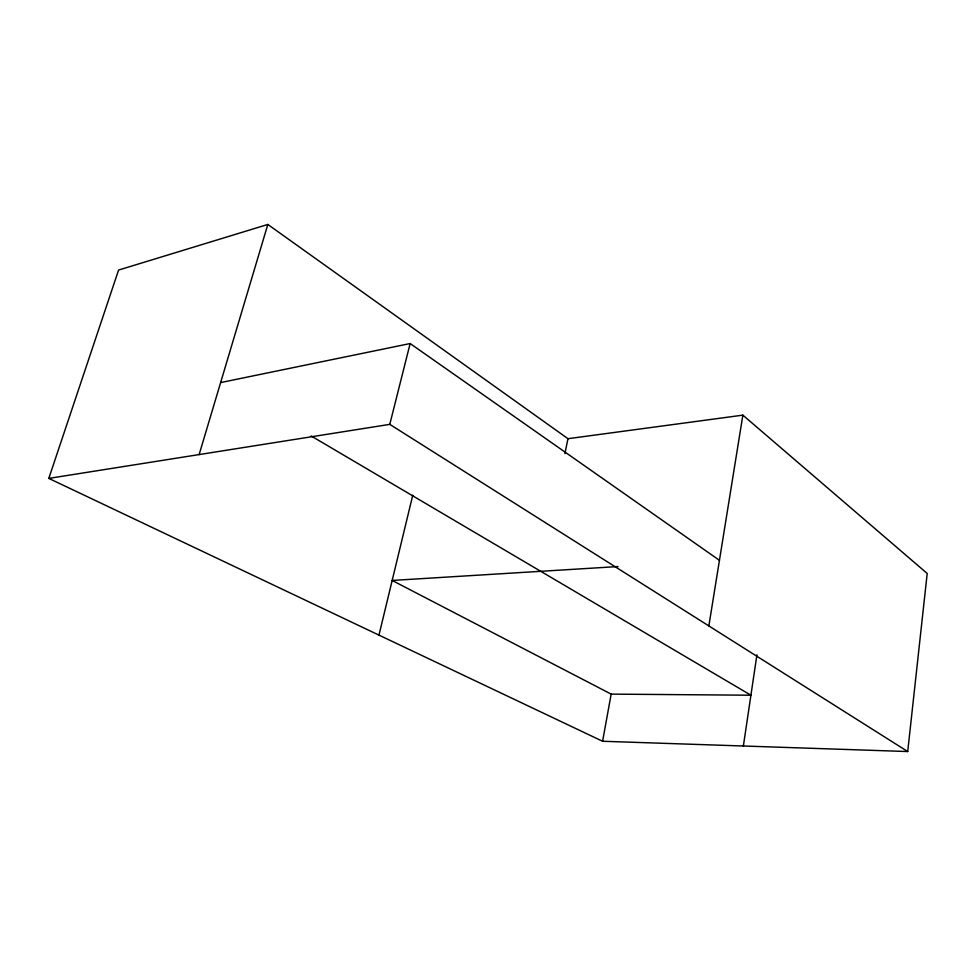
<?xml version="1.0" encoding="UTF-8"?>
<svg xmlns="http://www.w3.org/2000/svg" width="976" height="976" viewBox="0 0 976 976"><rect width="100%" height="100%" fill="white"/><g stroke="black" fill="none" stroke-linecap="round" stroke-linejoin="round"><path stroke-width="1.46" d="M907.717 751.544L927.2 573.473L742.87 415.142L567.971 438.7L267.827 224.456L118.572 270.071L48.8 478.399L602.582 741.26L907.717 751.544L389.778 424.365L48.8 478.399M743.37 746.006L756.937 654.774M708.857 625.921L742.87 415.142M602.582 741.26L611.171 694.119L392.181 580.452L617.979 566.556M564.909 453.596L567.971 438.7M378.969 635.12L412.775 495.161M389.778 424.365L410.14 343.54L719.446 560.322M199.128 454.584L267.827 224.456M220.625 382.58L410.14 343.54M611.171 694.119L750.922 695.217L311.149 435.955"/></g></svg>
